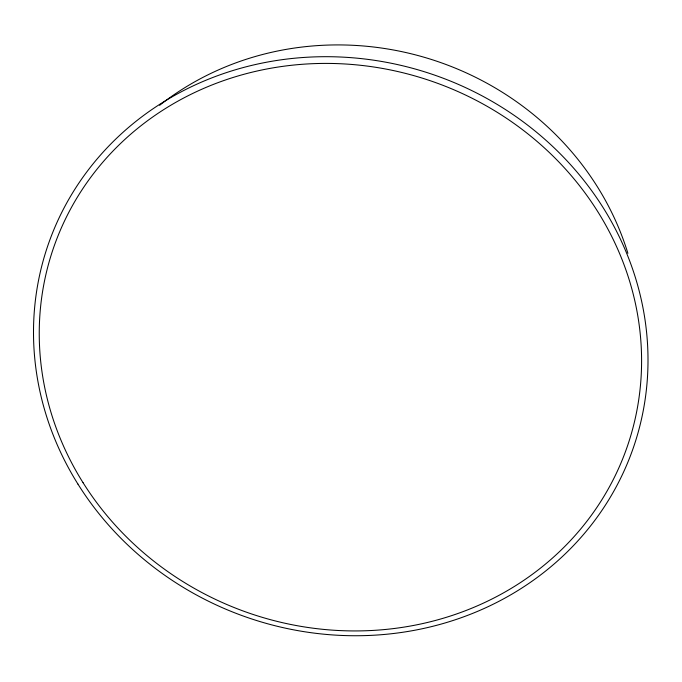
<?xml version="1.0" encoding="UTF-8"?>
<svg xmlns="http://www.w3.org/2000/svg" width="682" height="682" viewBox="0 0 682 682"><rect width="100%" height="100%" fill="white"/><g stroke="black" fill="none" stroke-linecap="round" stroke-linejoin="round"><path stroke-width="1.02" d="M159.605 105.326A291.615 272.655 19.5 0 1 627.892 253.303M83.051 482.686A303.592 281.18 19.5 0 0 604.567 495.337A303.592 281.18 19.5 0 0 333.626 63.503A303.592 281.18 19.5 0 0 83.051 482.686M77.91 484.049A309.713 286.892 19.5 0 0 609.972 497.8A309.713 286.892 19.5 0 0 334.385 56.802A309.713 286.892 19.5 0 0 77.91 484.049"/></g></svg>
